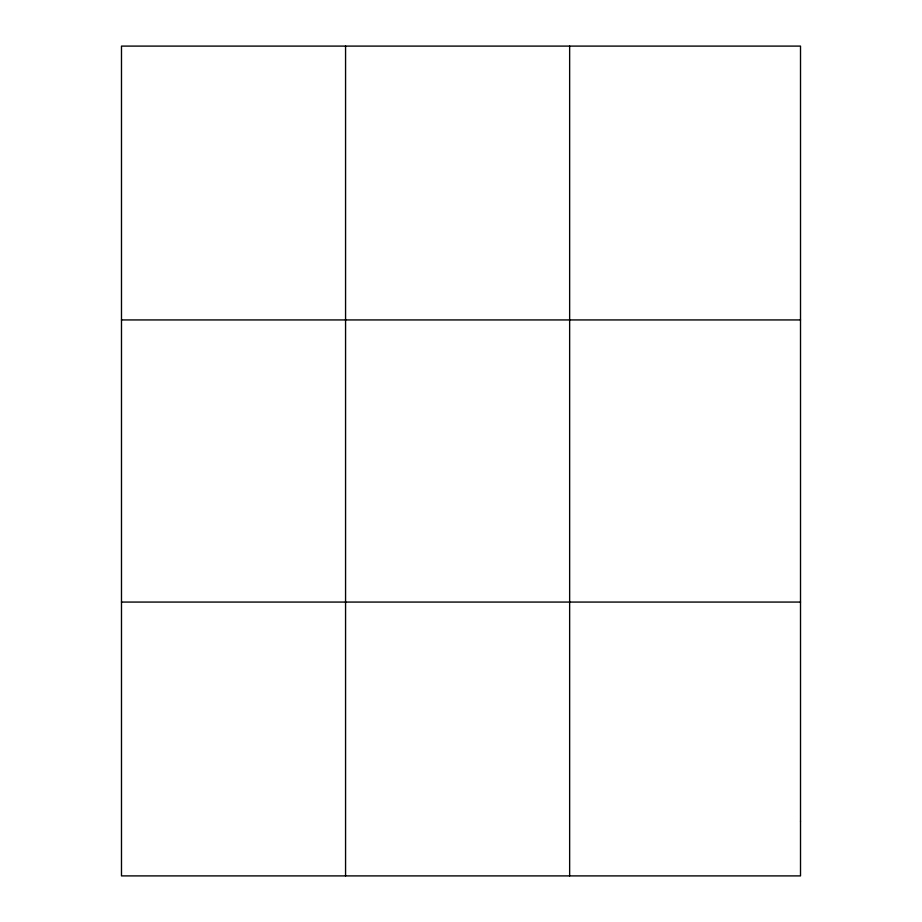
<?xml version="1.0" encoding="UTF-8"?>
<svg xmlns="http://www.w3.org/2000/svg" width="922" height="922" viewBox="0 0 922 922"><rect width="100%" height="100%" fill="white"/><g stroke="black" fill="none" stroke-linecap="round" stroke-linejoin="round"><path stroke-width="1.38" d="M345.566 46.1L345.566 875.9M569.646 46.1L569.646 875.9M121.485 319.934L800.515 319.934M121.485 602.066L800.515 602.066M800.515 821.133L800.515 875.9L121.485 875.9L121.485 46.1L800.515 46.1L800.515 821.133"/></g></svg>
